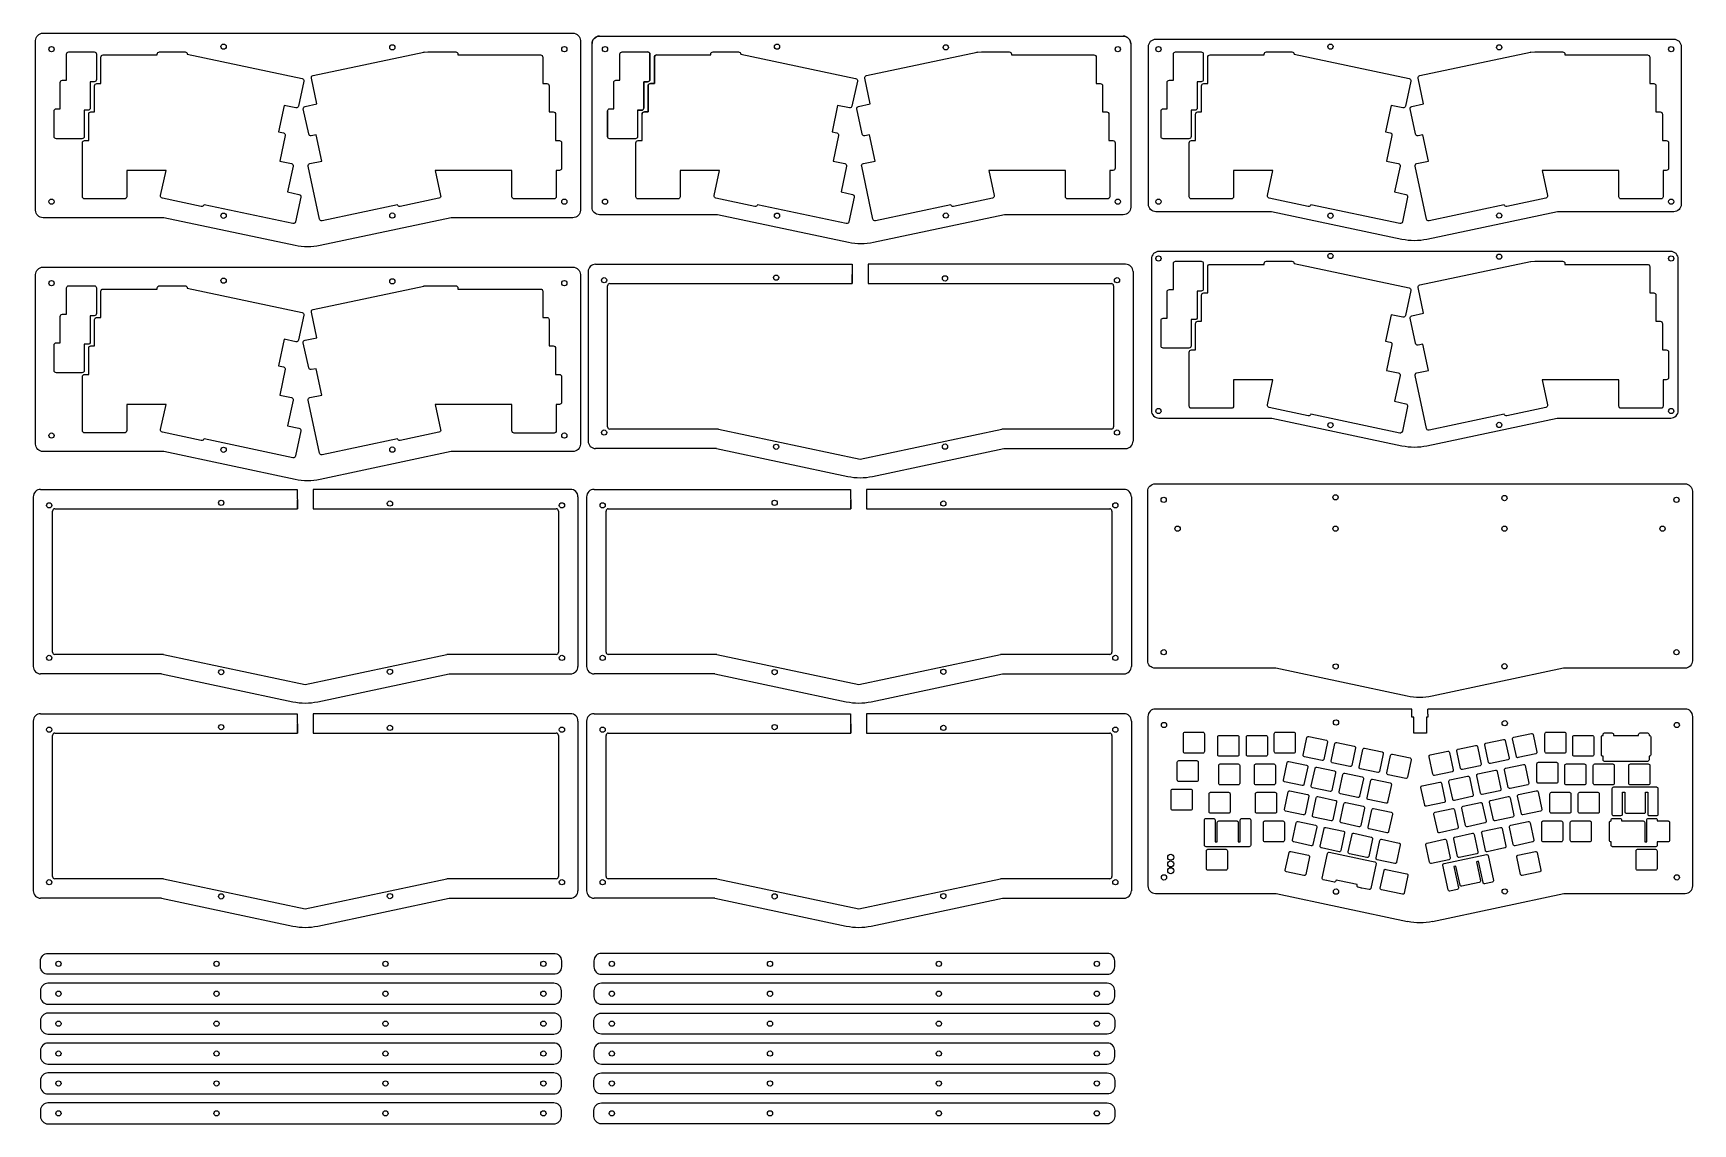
# Model space of a CAD drawing. Header units: millimetres. Extents: x -59 to 1051, y -691 to 39.
import ezdxf

# ---------------------------------------------------------------- set-up
doc = ezdxf.new("R2010")
doc.units = ezdxf.units.MM
doc.layers.get('0').update_dxf_attribs({"linetype": 'CONTINUOUS'})

msp = doc.modelspace()

# ---------------------------------------------------------------- linework, layer by layer
for p, q in [((-46.5, 29.7), (-46.5, 29.7)), ((323.5, 29.7), (323.5, 29.7)), ((353.5, 7.7), (353.5, 24.7)), ((356.5, 22.6), (356.5, 5)), ((693.5, 29.7), (693.5, 29.7)), ((349.4, -11.4), (349.4, 6.2)), ((349.4, 6.2), (352, 6.2)), ((352.3, 3.5), (352.3, -14)), ((356.5, 5), (353.8, 5)), ((325.2, -13.4), (325.2, -30.4)), ((345.3, -12.9), (347.9, -12.9)), ((352.3, -14), (349.8, -14)), ((693.5, -110.3), (693.5, -110.3)), ((312.2, -120.8), (312.2, -234.1)), ((317.2, -115.8), (488.8, -115.8)), ((488.8, -115.8), (488.8, -128.8)), ((499.5, -115.8), (499.4, -128.8)), ((671.5, -115.8), (499.5, -115.8)), ((676.5, -120.8), (676.5, -234.1)), ((-46.5, -126.7), (-46.5, -126.7)), ((325.2, -224.6), (325.2, -130.3)), ((326.7, -128.8), (488.8, -128.8)), ((488.8, -128.8), (488.8, -122.6)), ((499.4, -122.6), (499.4, -128.8)), ((499.4, -128.8), (662, -128.8)), ((663.5, -130.3), (663.5, -224.6)), ((399.4, -226.1), (326.7, -226.1)), ((399.4, -226.1), (494.1, -246.2)), ((494.1, -246.2), (588.8, -226.1)), ((662, -226.1), (588.8, -226.1)), ((398, -239.1), (317.2, -239.1)), ((398, -239.1), (485.8, -257.8)), ((502.4, -257.8), (590.2, -239.1)), ((590.2, -239.1), (671.5, -239.1)), ((-58.8, -271.4), (-58.8, -384.8)), ((-53.8, -266.4), (117.7, -266.4)), ((117.7, -266.4), (117.8, -279.4)), ((117.8, -279.4), (117.8, -273.3)), ((128.4, -266.4), (128.4, -279.4)), ((300.4, -266.4), (128.4, -266.4)), ((128.4, -273.3), (128.4, -279.4)), ((305.4, -271.4), (305.4, -384.8)), ((311.2, -271.4), (311.2, -384.8)), ((316.2, -266.4), (487.7, -266.4)), ((487.7, -266.4), (487.8, -279.4)), ((487.8, -279.4), (487.8, -273.3)), ((498.4, -266.4), (498.4, -279.4)), ((670.4, -266.4), (498.4, -266.4)), ((498.4, -273.3), (498.4, -279.4)), ((675.4, -271.4), (675.4, -384.8)), ((-45.8, -375.3), (-45.8, -280.9)), ((-44.3, -279.4), (117.8, -279.4)), ((128.4, -279.4), (290.9, -279.4)), ((292.4, -280.9), (292.4, -375.3)), ((324.2, -375.3), (324.2, -280.9)), ((325.7, -279.4), (487.8, -279.4)), ((498.4, -279.4), (660.9, -279.4)), ((662.4, -280.9), (662.4, -375.3)), ((28.3, -376.8), (-44.3, -376.8)), ((28.3, -376.8), (123.1, -396.9)), ((123.1, -396.9), (217.8, -376.8)), ((290.9, -376.8), (217.8, -376.8)), ((398.3, -376.8), (325.7, -376.8)), ((398.3, -376.8), (493.1, -396.9)), ((493.1, -396.9), (587.8, -376.8)), ((660.9, -376.8), (587.8, -376.8)), ((27, -389.8), (-53.8, -389.8)), ((27, -389.8), (114.8, -408.4)), ((131.4, -408.4), (219.2, -389.8)), ((219.2, -389.8), (300.4, -389.8)), ((397, -389.8), (316.2, -389.8)), ((397, -389.8), (484.8, -408.4)), ((501.4, -408.4), (589.2, -389.8)), ((589.2, -389.8), (670.4, -389.8)), ((-58.8, -421.4), (-58.8, -534.8)), ((-53.8, -416.4), (117.7, -416.4)), ((117.7, -416.4), (117.8, -429.4)), ((128.4, -416.4), (128.4, -429.4)), ((300.4, -416.4), (128.4, -416.4)), ((305.4, -421.4), (305.4, -534.8)), ((311.2, -421.4), (311.2, -534.8)), ((316.2, -416.4), (487.7, -416.4)), ((487.7, -416.4), (487.8, -429.4)), ((498.4, -416.4), (498.4, -429.4)), ((670.4, -416.4), (498.4, -416.4)), ((675.4, -421.4), (675.4, -534.8)), ((686.5, -418.3), (686.5, -531.6)), ((863, -413.3), (691.5, -413.3)), ((863, -416.7), (863, -413.3)), ((863, -418.7), (863, -416.7)), ((864.2, -418.7), (863, -418.7)), ((864.2, -429.5), (864.2, -418.7)), ((872.6, -418.7), (872.6, -429.5)), ((873.7, -418.7), (872.6, -418.7)), ((873.7, -416.7), (873.7, -413.3)), ((1045.7, -413.3), (873.7, -413.3)), ((873.7, -416.7), (873.7, -418.7)), ((1050.7, -531.6), (1050.7, -418.3)), ((-45.8, -525.3), (-45.8, -430.9)), ((-44.3, -429.4), (117.8, -429.4)), ((117.8, -429.4), (117.8, -423.3)), ((128.4, -423.3), (128.4, -429.4)), ((128.4, -429.4), (290.9, -429.4)), ((292.4, -430.9), (292.4, -525.3)), ((324.2, -525.3), (324.2, -430.9)), ((325.7, -429.4), (487.8, -429.4)), ((487.8, -429.4), (487.8, -423.3)), ((498.4, -423.3), (498.4, -429.4)), ((498.4, -429.4), (660.9, -429.4)), ((662.4, -430.9), (662.4, -525.3)), ((872.6, -429.5), (864.2, -429.5)), ((1026.6, -465.6), (997.7, -465.6)), ((996.7, -466.6), (996.7, -483.6)), ((1003.7, -469), (1005.2, -469)), ((1003.7, -483.6), (1003.7, -469)), ((1005.2, -469), (1005.2, -482)), ((1019.2, -482), (1019.2, -469)), ((1019.2, -469), (1020.6, -469)), ((1020.6, -469), (1020.6, -483.6)), ((1027.6, -483.6), (1027.6, -466.6)), ((997.7, -484.6), (1002.7, -484.6)), ((1006.2, -483), (1018.2, -483)), ((1021.6, -484.6), (1026.6, -484.6)), ((28.3, -526.8), (-44.3, -526.8)), ((28.3, -526.8), (123.1, -546.9)), ((123.1, -546.9), (217.8, -526.8)), ((290.9, -526.8), (217.8, -526.8)), ((398.3, -526.8), (325.7, -526.8)), ((398.3, -526.8), (493.1, -546.9)), ((493.1, -546.9), (587.8, -526.8)), ((660.9, -526.8), (587.8, -526.8)), ((27, -539.8), (-53.8, -539.8)), ((27, -539.8), (114.8, -558.4)), ((131.4, -558.4), (219.2, -539.8)), ((219.2, -539.8), (300.4, -539.8)), ((397, -539.8), (316.2, -539.8)), ((397, -539.8), (484.8, -558.4)), ((501.4, -558.4), (589.2, -539.8)), ((589.2, -539.8), (670.4, -539.8)), ((691.5, -536.6), (772.3, -536.6)), ((772.3, -536.6), (860.1, -555.3)), ((876.7, -555.3), (964.5, -536.6)), ((964.5, -536.6), (1045.7, -536.6))]:
    msp.add_line(p, q)
for points in [[(302, 38.7, -0.414214), (307, 33.7), (307, -79.7, -0.414214), (302, -84.7), (220.7, -84.7), (133, -103.3, -0.105104), (116.3, -103.3), (28.5, -84.7), (-52.2, -84.7, -0.414214), (-57.2, -79.7), (-57.2, 33.7, -0.414214), (-52.2, 38.7)], [(590.5, -82.7), (503, -101.3, -0.105104), (486.3, -101.3), (398.8, -82.7), (319.8, -82.7, -0.414214), (314.8, -77.7), (314.8, 31.7, -0.414214), (319.8, 36.7), (670, 36.7, -0.414214), (675, 31.7), (675, -77.7, -0.414214), (670, -82.7)], [(873, -99.2, -0.105104), (856.3, -99.2), (769, -80.7), (691.8, -80.7, -0.414214), (686.8, -75.7), (686.8, 29.7, -0.414214), (691.8, 34.7), (1038, 34.7, -0.414214), (1043, 29.7), (1043, -75.7, -0.414214), (1038, -80.7), (960.3, -80.7)], [(-16.5, 7.7, -0.414214), (-18, 6.2), (-20.6, 6.2), (-20.6, -11.4, -0.414214), (-22.1, -12.9), (-24.7, -12.9), (-24.7, -30.4, -0.414214), (-26.2, -31.9), (-43.3, -31.9, -0.414214), (-44.8, -30.4), (-44.8, -13.4, -0.414214), (-43.3, -11.9), (-40.7, -11.9), (-40.7, 5.7, -0.414214), (-39.2, 7.2), (-36.5, 7.2), (-36.5, 24.7, -0.414214), (-35, 26.2), (-18, 26.2, -0.414214), (-16.5, 24.7)], [(-21.7, -15.5, -0.414214), (-20.2, -14), (-17.7, -14), (-17.7, 3.5, -0.414214), (-16.2, 5), (-13.5, 5), (-13.5, 22.6, -0.414214), (-12, 24.1), (24.2, 24.1), (24.2, 24.7, -0.414214), (25.7, 26.2), (42.7, 26.2, -0.414214), (44.2, 24.7), (44.2, 24.7), (121, 8.4, -0.414214), (122.2, 6.6), (118.6, -10.1, -0.414214), (116.9, -11.2), (109, -9.6), (105.3, -27.2), (108.5, -27.9, -0.414214), (109.6, -29.7), (106, -46.8), (113.8, -48.5, -0.414214), (115, -50.3), (111.3, -67.5), (118.9, -69.1, -0.414214), (120.1, -70.9), (116.6, -87.5, -0.414214), (114.8, -88.7), (55.4, -76.1), (55.4, -76.1, -0.414214), (53.6, -77.2), (27.6, -71.7, -0.414214), (26.4, -69.9), (30, -53.1), (3.7, -53.1), (3.7, -70.7, -0.414214), (2.2, -72.2), (-24.4, -72.2, -0.414214), (-25.9, -70.7), (-25.9, -34.6, -0.414214), (-24.4, -33.1), (-21.7, -33.1)], [(293, -53.1), (290.9, -53.1), (290.9, -70.7, -0.414214), (289.4, -72.2), (262.8, -72.2, -0.414214), (261.3, -70.7), (261.3, -53.1), (210, -53.1), (213.6, -69.9, -0.414214), (212.5, -71.7), (186.5, -77.2, -0.413431), (184.7, -76.1), (134.4, -86.8, -0.414214), (132.6, -85.6), (125.1, -50.3, -0.414214), (126.2, -48.5), (134.1, -46.8), (130.3, -29.2), (127.1, -29.9, -0.414214), (125.4, -28.7), (121.8, -12, -0.414214), (123, -10.3), (130.8, -8.6), (127.2, 8.6, -0.414214), (128.3, 10.4), (202.3, 26.1, -0.042377), (202.5, 26.1), (205.1, 26.2, -0.010008), (205.2, 26.2), (223.7, 26.2, -0.414214), (225.2, 24.7), (225.2, 24.1), (280.4, 24.1, -0.414214), (281.9, 22.6), (281.9, 5), (284.6, 5, -0.414214), (286.1, 3.5), (286.1, -14), (288.9, -14, -0.414214), (290.4, -15.5), (290.4, -33.1), (293, -33.1, -0.414214), (294.5, -34.6), (294.5, -51.6, -0.414214)], [(325.2, -30.4), (325.2, -13.4, -0.414214), (326.7, -11.9), (329.3, -11.9), (329.3, 5.7, -0.414214), (330.8, 7.2), (333.5, 7.2), (333.5, 24.7, -0.414214), (335, 26.2), (352, 26.2, -0.414214), (353.5, 24.7), (353.5, 7.7, -0.414214), (352, 6.2), (349.4, 6.2), (349.4, -11.4, -0.414214), (347.9, -12.9), (345.3, -12.9), (345.3, -30.4, -0.414214), (343.8, -31.9), (326.7, -31.9, -0.414214)], [(373.7, -53.1), (373.7, -70.7, -0.414214), (372.2, -72.2), (345.6, -72.2, -0.414214), (344.1, -70.7), (344.1, -34.6, -0.414214), (345.6, -33.1), (348.3, -33.1), (348.3, -15.5, -0.414214), (349.8, -14), (352.3, -14), (352.3, 3.5, -0.414214), (353.8, 5), (356.5, 5), (356.5, 22.6, -0.414214), (358, 24.1), (394.2, 24.1), (394.2, 24.7, -0.414214), (395.7, 26.2), (412.7, 26.2, -0.414214), (414.2, 24.7), (414.2, 24.7), (491, 8.4, -0.414214), (492.2, 6.6), (488.6, -10.1, -0.414214), (486.9, -11.2), (479, -9.6), (475.3, -27.2), (478.5, -27.9, -0.414214), (479.6, -29.7), (476, -46.8), (483.8, -48.5, -0.414214), (485, -50.3), (481.3, -67.5), (488.9, -69.1, -0.414214), (490.1, -70.9), (486.6, -87.5, -0.414214), (484.8, -88.7), (425.4, -76.1), (425.4, -76.1, -0.414214), (423.6, -77.2), (397.6, -71.7, -0.414214), (396.4, -69.9), (400, -53.1)], [(554.7, -76.1), (504.4, -86.8, -0.414214), (502.6, -85.6), (495.1, -50.3, -0.414214), (496.2, -48.5), (504.1, -46.8), (500.3, -29.2), (497.1, -29.9, -0.414214), (495.4, -28.7), (491.8, -12, -0.414214), (493, -10.3), (500.8, -8.6), (497.2, 8.6, -0.414214), (498.3, 10.4), (572.3, 26.1, -0.042377), (572.5, 26.1), (575.1, 26.2, -0.010008), (575.2, 26.2), (593.7, 26.2, -0.414214), (595.2, 24.7), (595.2, 24.1), (650.4, 24.1, -0.414214), (651.9, 22.6), (651.9, 5), (654.6, 5, -0.414214), (656.1, 3.5), (656.1, -14), (658.9, -14, -0.414214), (660.4, -15.5), (660.4, -33.1), (663, -33.1, -0.414214), (664.5, -34.6), (664.5, -51.6, -0.414214), (663, -53.1), (660.9, -53.1), (660.9, -70.7, -0.414214), (659.4, -72.2), (632.8, -72.2, -0.414214), (631.3, -70.7), (631.3, -53.1), (580, -53.1), (583.6, -69.9, -0.414214), (582.5, -71.7), (556.5, -77.2, -0.413431)], [(722, 6.2), (719.4, 6.2), (719.4, -11.4, -0.414214), (717.9, -12.9), (715.3, -12.9), (715.3, -30.4, -0.414214), (713.8, -31.9), (696.7, -31.9, -0.414214), (695.2, -30.4), (695.2, -13.4, -0.414214), (696.7, -11.9), (699.3, -11.9), (699.3, 5.7, -0.414214), (700.8, 7.2), (703.5, 7.2), (703.5, 24.7, -0.414214), (705, 26.2), (722, 26.2, -0.414214), (723.5, 24.7), (723.5, 7.7, -0.414214)], [(853.8, -48.5, -0.414214), (855, -50.3), (851.3, -67.5), (858.9, -69.1, -0.414214), (860.1, -70.9), (856.6, -87.5, -0.414214), (854.8, -88.7), (795.4, -76.1), (795.4, -76.1, -0.414214), (793.6, -77.2), (767.6, -71.7, -0.414214), (766.4, -69.9), (770, -53.1), (743.7, -53.1), (743.7, -70.7, -0.414214), (742.2, -72.2), (715.6, -72.2, -0.414214), (714.1, -70.7), (714.1, -34.6, -0.414214), (715.6, -33.1), (718.3, -33.1), (718.3, -15.5, -0.414214), (719.8, -14), (722.3, -14), (722.3, 3.5, -0.414214), (723.8, 5), (726.5, 5), (726.5, 22.6, -0.414214), (728, 24.1), (764.2, 24.1), (764.2, 24.7, -0.414214), (765.7, 26.2), (782.7, 26.2, -0.414214), (784.2, 24.7), (784.2, 24.7), (861, 8.4, -0.414214), (862.2, 6.6), (858.6, -10.1, -0.414214), (856.9, -11.2), (849, -9.6), (845.3, -27.2), (848.5, -27.9, -0.414214), (849.6, -29.7), (846, -46.8)], [(872.6, -85.6), (865.1, -50.3, -0.414214), (866.2, -48.5), (874.1, -46.8), (870.3, -29.2), (867.1, -29.9, -0.414214), (865.4, -28.7), (861.8, -12, -0.414214), (863, -10.3), (870.8, -8.6), (867.2, 8.6, -0.414214), (868.3, 10.4), (942.3, 26.1, -0.042377), (942.5, 26.1), (945.1, 26.2, -0.010008), (945.2, 26.2), (963.7, 26.2, -0.414214), (965.2, 24.7), (965.2, 24.1), (1020.4, 24.1, -0.414214), (1021.9, 22.6), (1021.9, 5), (1024.6, 5, -0.414214), (1026.1, 3.5), (1026.1, -14), (1028.9, -14, -0.414214), (1030.4, -15.5), (1030.4, -33.1), (1033, -33.1, -0.414214), (1034.5, -34.6), (1034.5, -51.6, -0.414214), (1033, -53.1), (1030.9, -53.1), (1030.9, -70.7, -0.414214), (1029.4, -72.2), (1002.8, -72.2, -0.414214), (1001.3, -70.7), (1001.3, -53.1), (950, -53.1), (953.6, -69.9, -0.414214), (952.5, -71.7), (926.5, -77.2, -0.413431), (924.7, -76.1), (874.4, -86.8, -0.414214)], [(769.2, -218.7), (856.3, -237.2, 0.105104), (873, -237.2), (960.1, -218.7), (1036, -218.7, 0.414214), (1041, -213.7), (1041, -112.3, 0.414214), (1036, -107.3), (693.8, -107.3, 0.414214), (688.8, -112.3), (688.8, -213.7, 0.414214), (693.8, -218.7)], [(302, -117.8, -0.414214), (307, -122.8), (307, -236.1, -0.414214), (302, -241.1), (220.7, -241.1), (133, -259.8, -0.105104), (116.3, -259.8), (28.5, -241.1), (-52.2, -241.1, -0.414214), (-57.2, -236.1), (-57.2, -122.8, -0.414214), (-52.2, -117.8)], [(703.5, -132.8), (703.5, -115.3, -0.414214), (705, -113.8), (722, -113.8, -0.414214), (723.5, -115.3), (723.5, -132.3, -0.414214), (722, -133.8), (719.4, -133.8), (719.4, -151.4, -0.414214), (717.9, -152.9), (715.3, -152.9), (715.3, -170.4, -0.414214), (713.8, -171.9), (696.7, -171.9, -0.414214), (695.2, -170.4), (695.2, -153.4, -0.414214), (696.7, -151.9), (699.3, -151.9), (699.3, -134.3, -0.414214), (700.8, -132.8)], [(784.2, -115.3), (861, -131.6, -0.414214), (862.2, -133.4), (858.6, -150.1, -0.414214), (856.9, -151.2), (849, -149.6), (845.3, -167.2), (848.5, -167.9, -0.414214), (849.6, -169.7), (846, -186.8), (853.8, -188.5, -0.414214), (855, -190.3), (851.3, -207.5), (858.9, -209.1, -0.414214), (860.1, -210.9), (856.6, -227.5, -0.414214), (854.8, -228.7), (795.4, -216.1), (795.4, -216.1, -0.414214), (793.6, -217.2), (767.6, -211.7, -0.414214), (766.4, -209.9), (770, -193.1), (743.7, -193.1), (743.7, -210.7, -0.414214), (742.2, -212.2), (715.6, -212.2, -0.414214), (714.1, -210.7), (714.1, -174.6, -0.414214), (715.6, -173.1), (718.3, -173.1), (718.3, -155.5, -0.414214), (719.8, -154), (722.3, -154), (722.3, -136.5, -0.414214), (723.8, -135), (726.5, -135), (726.5, -117.4, -0.414214), (728, -115.9), (764.2, -115.9), (764.2, -115.3, -0.414214), (765.7, -113.8), (782.7, -113.8, -0.414214), (784.2, -115.3)], [(1034.5, -174.6), (1034.5, -191.6, -0.414214), (1033, -193.1), (1030.9, -193.1), (1030.9, -210.7, -0.414214), (1029.4, -212.2), (1002.8, -212.2, -0.414214), (1001.3, -210.7), (1001.3, -193.1), (950, -193.1), (953.6, -209.9, -0.414214), (952.5, -211.7), (926.5, -217.2, -0.413431), (924.7, -216.1), (874.4, -226.8, -0.414214), (872.6, -225.6), (865.1, -190.3, -0.414214), (866.2, -188.5), (874.1, -186.8), (870.3, -169.2), (867.1, -169.9, -0.414214), (865.4, -168.7), (861.8, -152, -0.414214), (863, -150.3), (870.8, -148.6), (867.2, -131.4, -0.414214), (868.3, -129.6), (942.3, -113.9, -0.042377), (942.5, -113.9), (945.1, -113.8, -0.010008), (945.2, -113.8), (963.7, -113.8, -0.414214), (965.2, -115.3), (965.2, -115.9), (1020.4, -115.9, -0.414214), (1021.9, -117.4), (1021.9, -135), (1024.6, -135, -0.414214), (1026.1, -136.5), (1026.1, -154), (1028.9, -154, -0.414214), (1030.4, -155.5), (1030.4, -173.1), (1033, -173.1, -0.414214)], [(-24.7, -186.9, -0.414214), (-26.2, -188.4), (-43.3, -188.4, -0.414214), (-44.8, -186.9), (-44.8, -169.8, -0.414214), (-43.3, -168.3), (-40.7, -168.3), (-40.7, -150.8, -0.414214), (-39.2, -149.3), (-36.5, -149.3), (-36.5, -131.7, -0.414214), (-35, -130.2), (-18, -130.2, -0.414214), (-16.5, -131.7), (-16.5, -148.8, -0.414214), (-18, -150.3), (-20.6, -150.3), (-20.6, -167.9, -0.414214), (-22.1, -169.4), (-24.7, -169.4)], [(114.8, -245.2), (55.4, -232.5), (55.4, -232.5, -0.414214), (53.6, -233.7), (27.6, -228.2, -0.414214), (26.4, -226.4), (30, -209.6), (3.7, -209.6), (3.7, -227.1, -0.414214), (2.2, -228.6), (-24.4, -228.6, -0.414214), (-25.9, -227.1), (-25.9, -191, -0.414214), (-24.4, -189.5), (-21.7, -189.5), (-21.7, -172, -0.414214), (-20.2, -170.5), (-17.7, -170.5), (-17.7, -152.9, -0.414214), (-16.2, -151.4), (-13.5, -151.4), (-13.5, -133.9, -0.414214), (-12, -132.4), (24.2, -132.4), (24.2, -131.7, -0.414214), (25.7, -130.2), (42.7, -130.2, -0.414214), (44.2, -131.7), (44.2, -131.8), (121, -148.1, -0.414214), (122.2, -149.9), (118.6, -166.5, -0.414214), (116.9, -167.7), (109, -166), (105.3, -183.7), (108.5, -184.4, -0.414214), (109.6, -186.1), (106, -203.3), (113.8, -205, -0.414214), (115, -206.7), (111.3, -223.9), (118.9, -225.5, -0.414214), (120.1, -227.3), (116.6, -244, -0.414214)], [(225.2, -131.7), (225.2, -132.4), (280.4, -132.4, -0.414214), (281.9, -133.9), (281.9, -151.4), (284.6, -151.4, -0.414214), (286.1, -152.9), (286.1, -170.5), (288.9, -170.5, -0.414214), (290.4, -172), (290.4, -189.5), (293, -189.5, -0.414214), (294.5, -191), (294.5, -208.1, -0.414214), (293, -209.6), (290.9, -209.6), (290.9, -227.2, -0.414214), (289.4, -228.7), (262.8, -228.7, -0.414214), (261.3, -227.2), (261.3, -209.6), (210, -209.6), (213.6, -226.4, -0.414214), (212.5, -228.2), (186.5, -233.7, -0.413431), (184.7, -232.5), (134.4, -243.2, -0.414214), (132.6, -242.1), (125.1, -206.7, -0.414214), (126.2, -205), (134.1, -203.3), (130.3, -185.7), (127.1, -186.3, -0.414214), (125.4, -185.2), (121.8, -168.5, -0.414214), (123, -166.7), (130.8, -165), (127.2, -147.9, -0.414214), (128.3, -146.1), (202.3, -130.4, -0.042377), (202.5, -130.3), (205.1, -130.2, -0.010008), (205.2, -130.2), (223.7, -130.2, -0.414214)], [(876.4, -404.7, -0.105104), (859.8, -404.7), (772, -386), (691.3, -386, -0.414214), (686.3, -381), (686.3, -267.7, -0.414214), (691.3, -262.7), (1045.5, -262.7, -0.414214), (1050.5, -267.7), (1050.5, -381, -0.414214), (1045.5, -386), (964.2, -386)], [(723.2, -428.8, -0.414214), (724.2, -429.8), (724.2, -441.8, -0.414214), (723.2, -442.8), (711.2, -442.8, -0.414214), (710.2, -441.8), (710.2, -429.8, -0.414214), (711.2, -428.8)], [(733.2, -431.9, -0.414214), (734.2, -430.9), (746.2, -430.9, -0.414214), (747.2, -431.9), (747.2, -443.9, -0.414214), (746.2, -444.9), (734.2, -444.9, -0.414214), (733.2, -443.9)], [(753.3, -444.9, -0.414214), (752.3, -443.9), (752.3, -431.9, -0.414214), (753.3, -430.9), (765.3, -430.9, -0.414214), (766.3, -431.9), (766.3, -443.9, -0.414214), (765.3, -444.9)], [(770.9, -429.8, -0.414214), (771.9, -428.8), (783.9, -428.8, -0.414214), (784.9, -429.8), (784.9, -441.8, -0.414214), (783.9, -442.8), (771.9, -442.8, -0.414214), (770.9, -441.8)], [(805.8, -434.1, -0.414214), (806.5, -435.3), (804, -447, -0.414214), (802.9, -447.8), (791.1, -445.3, -0.414214), (790.3, -444.1), (792.8, -432.4, -0.414214), (794, -431.6)], [(945.7, -443.3), (934, -445.8, -0.414214), (932.8, -445.1), (930.3, -433.3, -0.414214), (931.1, -432.1), (942.8, -429.6, -0.414214), (944, -430.4), (946.5, -442.2, -0.414214)], [(964.9, -442.8), (952.9, -442.8, -0.414214), (951.9, -441.8), (951.9, -429.8, -0.414214), (952.9, -428.8), (964.9, -428.8, -0.414214), (965.9, -429.8), (965.9, -441.8, -0.414214)], [(970.5, -443.9), (970.5, -431.9, -0.414214), (971.5, -430.9), (983.5, -430.9, -0.414214), (984.5, -431.9), (984.5, -443.9, -0.414214), (983.5, -444.9), (971.5, -444.9, -0.414214)], [(990.7, -430.3, -0.414214), (991.7, -429.3), (996.7, -429.3, -0.414214), (997.7, -430.3), (997.7, -430.9), (1014.5, -430.9), (1014.5, -430.3, -0.414214), (1015.5, -429.3), (1020.5, -429.3, -0.414215), (1021.5, -430.3), (1021.5, -430.9), (1021.6, -430.9, -0.414214), (1022.6, -431.9), (1022.6, -443.9, -0.414214), (1021.6, -444.9), (1021.5, -444.9), (1021.5, -447.3, -0.414215), (1020.5, -448.3), (991.7, -448.3, -0.414214), (990.7, -447.3), (990.7, -444.9), (990.6, -444.9, -0.414214), (989.6, -443.9), (989.6, -431.9, -0.414214), (990.6, -430.9), (990.7, -430.9)], [(821.5, -451.8), (809.7, -449.3, -0.414214), (809, -448.1), (811.5, -436.4, -0.414214), (812.7, -435.6), (824.4, -438.1, -0.414214), (825.2, -439.3), (822.7, -451, -0.414214)], [(843, -442, -0.414214), (843.8, -443.2), (841.3, -455, -0.414214), (840.1, -455.7), (828.4, -453.2, -0.414214), (827.6, -452.1), (830.1, -440.3, -0.414214), (831.3, -439.5)], [(849.9, -443.5), (861.7, -446, -0.414214), (862.4, -447.2), (859.9, -458.9, -0.414214), (858.8, -459.7), (847, -457.2, -0.414214), (846.2, -456), (848.7, -444.3, -0.414214)], [(874.4, -445.2, -0.414214), (875.2, -444), (886.9, -441.5, -0.414214), (888.1, -442.3), (890.6, -454, -0.414214), (889.8, -455.2), (878.1, -457.7, -0.414214), (876.9, -456.9)], [(893, -441.2, -0.414214), (893.8, -440.1), (905.5, -437.6, -0.414214), (906.7, -438.3), (909.2, -450.1, -0.414214), (908.5, -451.3), (896.7, -453.8, -0.414214), (895.5, -453)], [(927.9, -446.1, -0.414214), (927.1, -447.3), (915.4, -449.8, -0.414214), (914.2, -449), (911.7, -437.3, -0.414214), (912.4, -436.1), (924.2, -433.6, -0.414214), (925.4, -434.4)], [(707.1, -447.8), (719.1, -447.8, -0.414214), (720.1, -448.8), (720.1, -460.8, -0.414214), (719.1, -461.8), (707.1, -461.8, -0.414214), (706.1, -460.8), (706.1, -448.8, -0.414214)], [(733.8, -451, -0.414214), (734.8, -450), (746.8, -450, -0.414214), (747.8, -451), (747.8, -463, -0.414214), (746.8, -464), (734.8, -464, -0.414214), (733.8, -463)], [(757.7, -463), (757.7, -451, -0.414214), (758.7, -450), (770.7, -450, -0.414214), (771.7, -451), (771.7, -463, -0.414214), (770.7, -464), (758.7, -464, -0.414214)], [(777.8, -462, -0.414214), (777.1, -460.8), (779.6, -449, -0.414214), (780.7, -448.3), (792.5, -450.8, -0.414214), (793.3, -452), (790.8, -463.7, -0.414214), (789.6, -464.5)], [(796.5, -465.9, -0.414214), (795.7, -464.7), (798.2, -453, -0.414214), (799.4, -452.2), (811.1, -454.7, -0.414214), (811.9, -455.9), (809.4, -467.7, -0.414214), (808.2, -468.4)], [(920, -455), (922.5, -466.7, -0.414214), (921.7, -467.9), (910, -470.4, -0.414214), (908.8, -469.6), (906.3, -457.9, -0.414214), (907.1, -456.7), (918.8, -454.2, -0.414214)], [(938.6, -451), (941.1, -462.8, -0.414214), (940.4, -464), (928.6, -466.4, -0.414214), (927.4, -465.7), (924.9, -453.9, -0.414214), (925.7, -452.8), (937.5, -450.3, -0.414214)], [(960.5, -449.9), (960.5, -461.9, -0.414214), (959.5, -462.9), (947.5, -462.9, -0.414214), (946.5, -461.9), (946.5, -449.9, -0.414214), (947.5, -448.9), (959.5, -448.9, -0.414214)], [(979.2, -451), (979.2, -463, -0.414214), (978.2, -464), (966.2, -464, -0.414214), (965.2, -463), (965.2, -451, -0.414214), (966.2, -450), (978.2, -450, -0.414214)], [(997.2, -450, -0.414214), (998.2, -451), (998.2, -463, -0.414214), (997.2, -464), (985.2, -464, -0.414214), (984.2, -463), (984.2, -451, -0.414214), (985.2, -450)], [(1008, -463), (1008, -451, -0.414214), (1009, -450), (1021, -450, -0.414214), (1022, -451), (1022, -463, -0.414214), (1021, -464), (1009, -464, -0.414214)], [(816.8, -457, -0.414214), (818, -456.2), (829.7, -458.7, -0.414214), (830.5, -459.9), (828, -471.6, -0.414214), (826.8, -472.4), (815.1, -469.9, -0.414214), (814.3, -468.7)], [(833.7, -473.9, -0.414214), (833, -472.7), (835.5, -460.9, -0.414214), (836.6, -460.2), (848.4, -462.7, -0.414214), (849.2, -463.8), (846.7, -475.6, -0.414214), (845.5, -476.3)], [(869.8, -464.6), (881.5, -462.1, -0.414214), (882.7, -462.9), (885.2, -474.6, -0.414214), (884.5, -475.8), (872.7, -478.3, -0.414214), (871.5, -477.6), (869, -465.8, -0.414214)], [(903.9, -470.7, -0.414214), (903.1, -471.9), (891.4, -474.4, -0.414214), (890.2, -473.6), (887.7, -461.9, -0.414214), (888.4, -460.7), (900.2, -458.2, -0.414214), (901.4, -458.9)], [(716, -479.9, -0.414214), (715, -480.9), (703, -480.9, -0.414214), (702, -479.9), (702, -467.9, -0.414214), (703, -466.9), (715, -466.9, -0.414214), (716, -467.9)], [(727.4, -470, -0.414214), (728.4, -469), (740.4, -469, -0.414214), (741.4, -470), (741.4, -482, -0.414214), (740.4, -483), (728.4, -483, -0.414214), (727.4, -482)], [(759.4, -469), (771.4, -469, -0.414214), (772.4, -470), (772.4, -482, -0.414214), (771.4, -483), (759.4, -483, -0.414214), (758.4, -482), (758.4, -470, -0.414214)], [(793.2, -470.4, -0.414214), (794, -471.6), (791.5, -483.3, -0.414214), (790.3, -484.1), (778.5, -481.6, -0.414214), (777.8, -480.4), (780.3, -468.7, -0.414214), (781.4, -467.9)], [(798.9, -472.6, -0.414214), (800.1, -471.9), (811.8, -474.4, -0.414214), (812.6, -475.5), (810.1, -487.3, -0.414214), (808.9, -488.1), (797.2, -485.6, -0.414214), (796.4, -484.4)], [(818.7, -475.8), (830.4, -478.3, -0.414214), (831.2, -479.5), (828.7, -491.2, -0.414214), (827.5, -492), (815.8, -489.5, -0.414214), (815, -488.3), (817.5, -476.6, -0.414214)], [(908.8, -475.8, -0.414214), (910, -476.6), (912.5, -488.3, -0.414214), (911.7, -489.5), (900, -492, -0.414214), (898.8, -491.2), (896.3, -479.5, -0.414214), (897.1, -478.3)], [(915.7, -474.4), (927.4, -471.9, -0.414214), (928.6, -472.6), (931.1, -484.4, -0.414214), (930.3, -485.6), (918.6, -488.1, -0.414214), (917.4, -487.3), (914.9, -475.5, -0.414214)], [(934.3, -470.4), (946.1, -467.9, -0.414214), (947.3, -468.7), (949.8, -480.4, -0.414214), (949, -481.6), (937.2, -484.1, -0.414214), (936.1, -483.3), (933.6, -471.6, -0.414214)], [(955.2, -482), (955.2, -470, -0.414214), (956.2, -469), (968.2, -469, -0.414214), (969.2, -470), (969.2, -482, -0.414214), (968.2, -483), (956.2, -483, -0.414214)], [(974.2, -470, -0.414214), (975.2, -469), (987.2, -469, -0.414214), (988.2, -470), (988.2, -482, -0.414214), (987.2, -483), (975.2, -483, -0.414214), (974.2, -482)], [(745.8, -488.1, -0.414214), (746.8, -489.1), (746.8, -502.1), (748.2, -502.1), (748.2, -487.5, -0.414214), (749.2, -486.5), (754.2, -486.5, -0.414215), (755.2, -487.5), (755.2, -504.4, -0.414215), (754.2, -505.4), (725.3, -505.4, -0.414214), (724.3, -504.4), (724.3, -487.5, -0.414214), (725.3, -486.5), (730.3, -486.5, -0.414214), (731.3, -487.5), (731.3, -502.1), (732.8, -502.1), (732.8, -489.1, -0.414214), (733.8, -488.1)], [(764.7, -502.1, -0.414214), (763.7, -501.1), (763.7, -489.1, -0.414214), (764.7, -488.1), (776.7, -488.1, -0.414214), (777.7, -489.1), (777.7, -501.1, -0.414214), (776.7, -502.1)], [(837.3, -479.8), (849.1, -482.3, -0.414214), (849.9, -483.5), (847.4, -495.2, -0.414214), (846.2, -496), (834.4, -493.5, -0.414214), (833.7, -492.3), (836.2, -480.6, -0.414214)], [(877.7, -483.5, -0.414214), (878.4, -482.3), (890.2, -479.8, -0.414214), (891.4, -480.6), (893.9, -492.3, -0.414214), (893.1, -493.5), (881.3, -496, -0.414214), (880.2, -495.2)], [(950.8, -488.1), (962.8, -488.1, -0.414214), (963.8, -489.1), (963.8, -501.1, -0.414214), (962.8, -502.1), (950.8, -502.1, -0.414214), (949.8, -501.1), (949.8, -489.1, -0.414214)], [(981.8, -488.1, -0.414214), (982.8, -489.1), (982.8, -501.1, -0.414214), (981.8, -502.1), (969.8, -502.1, -0.414214), (968.8, -501.1), (968.8, -489.1, -0.414214), (969.8, -488.1)], [(1003.1, -488.1), (1017.6, -488.1, -0.414214), (1018.6, -489.1), (1018.6, -502.1), (1020, -502.1), (1020, -487.5, -0.414214), (1021, -486.5), (1026, -486.5, -0.414215), (1027, -487.5), (1027, -488.1), (1034.2, -488.1, -0.414214), (1035.2, -489.1), (1035.2, -501.1, -0.414214), (1034.2, -502.1), (1027, -502.1), (1027, -504.4, -0.414215), (1026, -505.4), (997.1, -505.4, -0.414214), (996.1, -504.4), (996.1, -502.1), (996, -502.1, -0.414214), (995, -501.1), (995, -489.1, -0.414214), (996, -488.1), (996.1, -488.1), (996.1, -487.5, -0.414214), (997.1, -486.5), (1002.1, -486.5, -0.414214), (1003.1, -487.5)], [(783.1, -501), (785.6, -489.3, -0.414214), (786.8, -488.5), (798.5, -491, -0.414214), (799.3, -492.2), (796.8, -503.9, -0.414214), (795.6, -504.7), (783.9, -502.2, -0.414214)], [(817.9, -496.2), (815.4, -507.9, -0.414214), (814.3, -508.7), (802.5, -506.2, -0.414214), (801.7, -505), (804.2, -493.2, -0.414214), (805.4, -492.5), (817.2, -495, -0.414214)], [(834.1, -511.9, -0.414214), (832.9, -512.6), (821.2, -510.1, -0.414214), (820.4, -508.9), (822.9, -497.2, -0.414214), (824.1, -496.4), (835.8, -498.9, -0.414214), (836.6, -500.1)], [(904.6, -497.2), (907.1, -508.9, -0.414214), (906.4, -510.1), (894.6, -512.6, -0.414214), (893.4, -511.9), (890.9, -500.1, -0.414214), (891.7, -498.9), (903.4, -496.4, -0.414214)], [(913.3, -508.7, -0.414214), (912.1, -507.9), (909.6, -496.2, -0.414214), (910.3, -495), (922.1, -492.5, -0.414214), (923.3, -493.2), (925.8, -505, -0.414214), (925, -506.2)], [(943.6, -502.2), (931.9, -504.7, -0.414214), (930.7, -503.9), (928.2, -492.2, -0.414214), (929, -491), (940.7, -488.5, -0.414214), (941.9, -489.3), (944.4, -501, -0.414214)], [(725.6, -508.1, -0.414214), (726.6, -507.1), (738.6, -507.1, -0.414214), (739.6, -508.1), (739.6, -520.1, -0.414214), (738.6, -521.1), (726.6, -521.1, -0.414214), (725.6, -520.1)], [(782, -508.5), (793.7, -511, -0.414214), (794.5, -512.2), (792, -523.9, -0.414214), (790.8, -524.7), (779.1, -522.2, -0.414214), (778.3, -521), (780.8, -509.3, -0.414214)], [(810.9, -529.1), (806, -528, -0.023632), (805.9, -528), (803.7, -527.5, -0.414215), (803, -526.3), (806.5, -509.8, -0.414215), (807.7, -509), (835.9, -515, -0.023632), (836, -515), (838.2, -515.5, -0.414214), (839, -516.7), (835.5, -533.3, -0.414214), (834.3, -534), (829.4, -533, -0.023632), (829.3, -533), (827.1, -532.5, -0.414214), (826.3, -531.3), (826.4, -530.7, -0.023636), (826.3, -530.7), (814.6, -528.2, -0.023632), (814.5, -528.2), (812.3, -527.7, -0.023636), (812.2, -527.7), (812.1, -528.3, -0.414214)], [(839, -512.9), (841.5, -501.2, -0.414214), (842.7, -500.4), (854.4, -502.9, -0.414214), (855.2, -504.1), (852.7, -515.8, -0.414214), (851.5, -516.6), (839.8, -514.1, -0.414214)], [(886, -501.2), (888.5, -512.9, -0.414214), (887.7, -514.1), (876, -516.6, -0.414214), (874.8, -515.8), (872.3, -504.1, -0.414214), (873.1, -502.9), (884.8, -500.4, -0.414214)], [(948.4, -522.2), (936.7, -524.7, -0.414214), (935.5, -523.9), (933, -512.2, -0.414214), (933.8, -511), (945.5, -508.5, -0.414214), (946.7, -509.3), (949.2, -521, -0.414214)], [(1013.8, -507.1), (1025.8, -507.1, -0.414214), (1026.8, -508.1), (1026.8, -520.1, -0.414214), (1025.8, -521.1), (1013.8, -521.1, -0.414214), (1012.8, -520.1), (1012.8, -508.1, -0.414214)], [(844.3, -521.2, -0.414214), (845.5, -520.5), (859.6, -523.5, -0.414214), (860.3, -524.6), (857.8, -536.4, -0.414214), (856.7, -537.2), (842.6, -534.2, -0.414214), (841.8, -533)], [(907.5, -515.1), (906.1, -515.4), (908.8, -528.1, -0.414214), (908, -529.3), (896.3, -531.8, -0.414214), (895.1, -531), (892.4, -518.3), (891, -518.6), (894, -532.8, -0.414214), (893.3, -534), (888.4, -535.1, -0.414215), (887.2, -534.3), (883.7, -517.7, -0.414215), (884.4, -516.5), (912.7, -510.5, -0.414214), (913.9, -511.3), (917.4, -527.9, -0.414214), (916.6, -529.1), (911.7, -530.1, -0.414214), (910.5, -529.3)], [(294.3, -585.7, -0.414214), (289.3, -590.7), (-48.9, -590.7, -0.414214), (-53.9, -585.7), (-53.9, -581.7, -0.414214), (-48.9, -576.7), (289.3, -576.7, -0.414214), (294.3, -581.7)], [(664.3, -585.7), (664.3, -581.7, 0.414214), (659.3, -576.7), (321.1, -576.7, 0.414214), (316.1, -581.7), (316.1, -585.7, 0.414214), (321.1, -590.7), (659.3, -590.7, 0.414214)], [(-48.9, -610.7), (289.3, -610.7, 0.414214), (294.3, -605.7), (294.3, -601.7, 0.414214), (289.3, -596.7), (-48.9, -596.7, 0.414214), (-53.9, -601.7), (-53.9, -605.7, 0.414214)], [(664.3, -605.7), (664.3, -601.7, 0.414214), (659.3, -596.7), (321.1, -596.7, 0.414214), (316.1, -601.7), (316.1, -605.7, 0.414214), (321.1, -610.7), (659.3, -610.7, 0.414214)], [(289.3, -616.7), (-48.9, -616.7, 0.414214), (-53.9, -621.7), (-53.9, -625.7, 0.414214), (-48.9, -630.7), (289.3, -630.7, 0.414214), (294.3, -625.7), (294.3, -621.7, 0.414214)], [(659.3, -616.7, -0.414214), (664.3, -621.7), (664.3, -625.7, -0.414214), (659.3, -630.7), (321.1, -630.7, -0.414214), (316.1, -625.7), (316.1, -621.7, -0.414214), (321.1, -616.7)], [(-48.9, -650.7), (289.3, -650.7, 0.414214), (294.3, -645.7), (294.3, -641.7, 0.414214), (289.3, -636.7), (-48.9, -636.7, 0.414214), (-53.9, -641.7), (-53.9, -645.7, 0.414214)], [(664.3, -645.7), (664.3, -641.7, 0.414214), (659.3, -636.7), (321.1, -636.7, 0.414214), (316.1, -641.7), (316.1, -645.7, 0.414214), (321.1, -650.7), (659.3, -650.7, 0.414214)], [(289.3, -656.7), (-48.9, -656.7, 0.414214), (-53.9, -661.7), (-53.9, -665.7, 0.414214), (-48.9, -670.7), (289.3, -670.7, 0.414214), (294.3, -665.7), (294.3, -661.7, 0.414214)], [(659.3, -656.7, -0.414214), (664.3, -661.7), (664.3, -665.7, -0.414214), (659.3, -670.7), (321.1, -670.7, -0.414214), (316.1, -665.7), (316.1, -661.7, -0.414214), (321.1, -656.7)], [(-48.9, -690.7), (289.3, -690.7, 0.414214), (294.3, -685.7), (294.3, -681.7, 0.414214), (289.3, -676.7), (-48.9, -676.7, 0.414214), (-53.9, -681.7), (-53.9, -685.7, 0.414214)], [(664.3, -685.7, -0.414214), (659.3, -690.7), (321.1, -690.7, -0.414214), (316.1, -685.7), (316.1, -681.7, -0.414214), (321.1, -676.7), (659.3, -676.7, -0.414214), (664.3, -681.7)]]:
    msp.add_lwpolyline(points, format="xyb", close=True)
for centre, radius in [((-46.5, 28), 1.75), ((68.5, 29.7), 1.75), ((181.3, 29.2), 1.75), ((296.3, 28), 1.75), ((323.5, 28), 1.75), ((438.5, 29.7), 1.75), ((551.3, 29.2), 1.75), ((666.3, 28), 1.75), ((693.5, 28), 1.75), ((808.5, 29.7), 1.75), ((921.3, 29.2), 1.75), ((1036.3, 28), 1.75), ((-46.5, -74), 1.75), ((296.3, -74), 1.75), ((323.5, -74), 1.75), ((666.3, -74), 1.75), ((693.5, -74), 1.75), ((1036.3, -74), 1.75), ((68.5, -83.4), 1.75), ((181.3, -83.3), 1.75), ((438.5, -83.4), 1.75), ((551.3, -83.3), 1.75), ((808.5, -83.4), 1.75), ((921.3, -83.3), 1.75), ((693.5, -112), 1.75), ((808.5, -110.3), 1.75), ((921.3, -110.8), 1.75), ((1036.3, -112), 1.75), ((-46.5, -128.5), 1.75), ((68.5, -126.8), 1.75), ((181.3, -127.3), 1.75), ((296.3, -128.5), 1.75), ((322.9, -126.5), 1.75), ((437.9, -124.8), 1.75), ((550.8, -125.3), 1.75), ((665.8, -126.5), 1.75), ((693.5, -214), 1.75), ((808.5, -223.4), 1.75), ((921.3, -223.3), 1.75), ((1036.3, -214), 1.75), ((-46.5, -230.4), 1.75), ((296.3, -230.4), 1.75), ((322.9, -228.4), 1.75), ((665.8, -228.4), 1.75), ((68.5, -239.9), 1.75), ((181.3, -239.8), 1.75), ((437.9, -237.9), 1.75), ((550.8, -237.8), 1.75), ((-48.1, -277.1), 1.75), ((66.9, -275.4), 1.75), ((179.7, -275.9), 1.75), ((294.7, -277.1), 1.75), ((321.9, -277.1), 1.75), ((436.9, -275.4), 1.75), ((549.7, -275.9), 1.75), ((664.7, -277.1), 1.75), ((697, -273.4), 1.75), ((811.9, -271.7), 1.75), ((924.8, -272.2), 1.75), ((1039.8, -273.4), 1.75), ((706.3, -292.7), 1.75), ((811.9, -292.7), 1.75), ((924.8, -292.7), 1.75), ((1030.5, -292.7), 1.75), ((697, -375.3), 1.75), ((1039.8, -375.3), 1.75), ((-48.1, -379.1), 1.75), ((66.9, -388.6), 1.75), ((179.7, -388.4), 1.75), ((294.7, -379.1), 1.75), ((321.9, -379.1), 1.75), ((436.9, -388.6), 1.75), ((549.7, -388.4), 1.75), ((664.7, -379.1), 1.75), ((812, -384.8), 1.75), ((924.8, -384.7), 1.75), ((812.2, -422.3), 1.75), ((925, -422.8), 1.75), ((-48.1, -427.1), 1.75), ((66.9, -425.4), 1.75), ((179.7, -425.9), 1.75), ((294.7, -427.1), 1.75), ((321.9, -427.1), 1.75), ((436.9, -425.4), 1.75), ((549.7, -425.9), 1.75), ((664.7, -427.1), 1.75), ((697.2, -424), 1.75), ((1040, -424), 1.75), ((701.7, -512.4), 2), ((701.7, -516.9), 2), ((701.7, -521.4), 2), ((-48.1, -529.1), 1.75), ((294.7, -529.1), 1.75), ((321.9, -529.1), 1.75), ((321.9, -529.1), 1.75), ((664.7, -529.1), 1.75), ((697.2, -525.9), 1.75), ((1040, -525.9), 1.75), ((66.9, -538.6), 1.75), ((179.7, -538.4), 1.75), ((436.9, -538.6), 1.75), ((549.7, -538.4), 1.75), ((812.2, -535.4), 1.75), ((925, -535.3), 1.75), ((-41.9, -583.7), 1.75), ((63.8, -583.7), 1.75), ((176.7, -583.7), 1.75), ((282.3, -583.7), 1.75), ((328.1, -583.7), 1.75), ((433.8, -583.7), 1.75), ((546.7, -583.7), 1.75), ((652.3, -583.7), 1.75), ((-41.9, -603.7), 1.75), ((63.8, -603.7), 1.75), ((176.7, -603.7), 1.75), ((282.3, -603.7), 1.75), ((328.1, -603.7), 1.75), ((433.8, -603.7), 1.75), ((546.7, -603.7), 1.75), ((652.3, -603.7), 1.75), ((-41.9, -623.7), 1.75), ((63.8, -623.7), 1.75), ((176.7, -623.7), 1.75), ((282.3, -623.7), 1.75), ((328.1, -623.7), 1.75), ((433.8, -623.7), 1.75), ((546.7, -623.7), 1.75), ((652.3, -623.7), 1.75), ((-41.9, -643.7), 1.75), ((63.8, -643.7), 1.75), ((176.7, -643.7), 1.75), ((282.3, -643.7), 1.75), ((328.1, -643.7), 1.75), ((433.8, -643.7), 1.75), ((546.7, -643.7), 1.75), ((652.3, -643.7), 1.75), ((-41.9, -663.7), 1.75), ((63.8, -663.7), 1.75), ((176.7, -663.7), 1.75), ((282.3, -663.7), 1.75), ((328.1, -663.7), 1.75), ((433.8, -663.7), 1.75), ((546.7, -663.7), 1.75), ((652.3, -663.7), 1.75), ((-41.9, -683.7), 1.75), ((63.8, -683.7), 1.75), ((176.7, -683.7), 1.75), ((282.3, -683.7), 1.75), ((328.1, -683.7), 1.75), ((433.8, -683.7), 1.75), ((546.7, -683.7), 1.75), ((652.3, -683.7), 1.75)]:
    msp.add_circle(centre, radius)
for centre, radius, start, end in [((319.8, 31.7), 5, 90, 180), ((670, 31.7), 5, 0, 90), ((352, 24.7), 1.5, 0, 90), ((358, 22.6), 1.5, 90, 180), ((352, 7.7), 1.5, -90, 0), ((353.8, 3.5), 1.5, 90, 180), ((347.9, -11.4), 1.5, -90, 0), ((349.8, -15.5), 1.5, 90, 180), ((317.2, -120.8), 5, 90, 180), ((671.5, -120.8), 5, 0, 90), ((326.7, -130.3), 1.5, 90, 180), ((662, -130.3), 1.5, 0, 90), ((326.7, -224.6), 1.5, 180, 270), ((662, -224.6), 1.5, -90, 0), ((317.2, -234.1), 5, 180, 270), ((671.5, -234.1), 5, 270, 360), ((494.1, -218.6), 40, 258, 282), ((-53.8, -271.4), 5, 90, 180), ((300.4, -271.4), 5, 0, 90), ((316.2, -271.4), 5, 90, 180), ((670.4, -271.4), 5, 0, 90), ((-44.3, -280.9), 1.5, 90, 180), ((290.9, -280.9), 1.5, 0, 90), ((325.7, -280.9), 1.5, 90, 180), ((660.9, -280.9), 1.5, 0, 90), ((-44.3, -375.3), 1.5, 180, 270), ((290.9, -375.3), 1.5, -90, 0), ((325.7, -375.3), 1.5, 180, 270), ((660.9, -375.3), 1.5, -90, 0), ((-53.8, -384.8), 5, 180, 270), ((300.4, -384.8), 5, 270, 360), ((316.2, -384.8), 5, 180, 270), ((670.4, -384.8), 5, -90, 0), ((123.1, -369.3), 40, 258, 282), ((493.1, -369.3), 40, 258, 282), ((-53.8, -421.4), 5, 90, 180), ((300.4, -421.4), 5, 0, 90), ((316.2, -421.4), 5, 90, 180), ((670.4, -421.4), 5, 0, 90), ((691.5, -418.3), 5, 90, 180), ((1045.7, -418.3), 5, 0, 90), ((-44.3, -430.9), 1.5, 90, 180), ((290.9, -430.9), 1.5, 0, 90), ((325.7, -430.9), 1.5, 90, 180), ((660.9, -430.9), 1.5, 0, 90), ((997.7, -466.6), 1, 89.9999, 180.0001), ((1026.6, -466.6), 1, -0.0001, 90), ((997.7, -483.6), 1, 179.9999, 270.0001), ((1002.7, -483.6), 1, -89.9999, 0.0001), ((1006.2, -482), 1, 180, 269.9998), ((1018.2, -482), 1, 269.9999, 360), ((1021.6, -483.6), 1, 179.9999, 270), ((1026.6, -483.6), 1, -90, 0.0001), ((-44.3, -525.3), 1.5, 180, 270), ((290.9, -525.3), 1.5, -90, 0), ((325.7, -525.3), 1.5, 180, 270), ((325.7, -525.3), 1.5, 180, 270), ((660.9, -525.3), 1.5, -90, 0), ((691.5, -531.6), 5, 180, 270), ((1045.7, -531.6), 5, -90, 0), ((-53.8, -534.8), 5, 180, 270), ((300.4, -534.8), 5, -90, 0), ((316.2, -534.8), 5, 180, 270), ((316.2, -534.8), 5, 180, 270), ((670.4, -534.8), 5, -90, 0), ((123.1, -519.3), 40, 258, 282), ((493.1, -519.3), 40, 258, 282), ((868.4, -516.1), 40, 258, 282)]:
    msp.add_arc(centre, radius, start, end)

doc.saveas('drawing.dxf')
